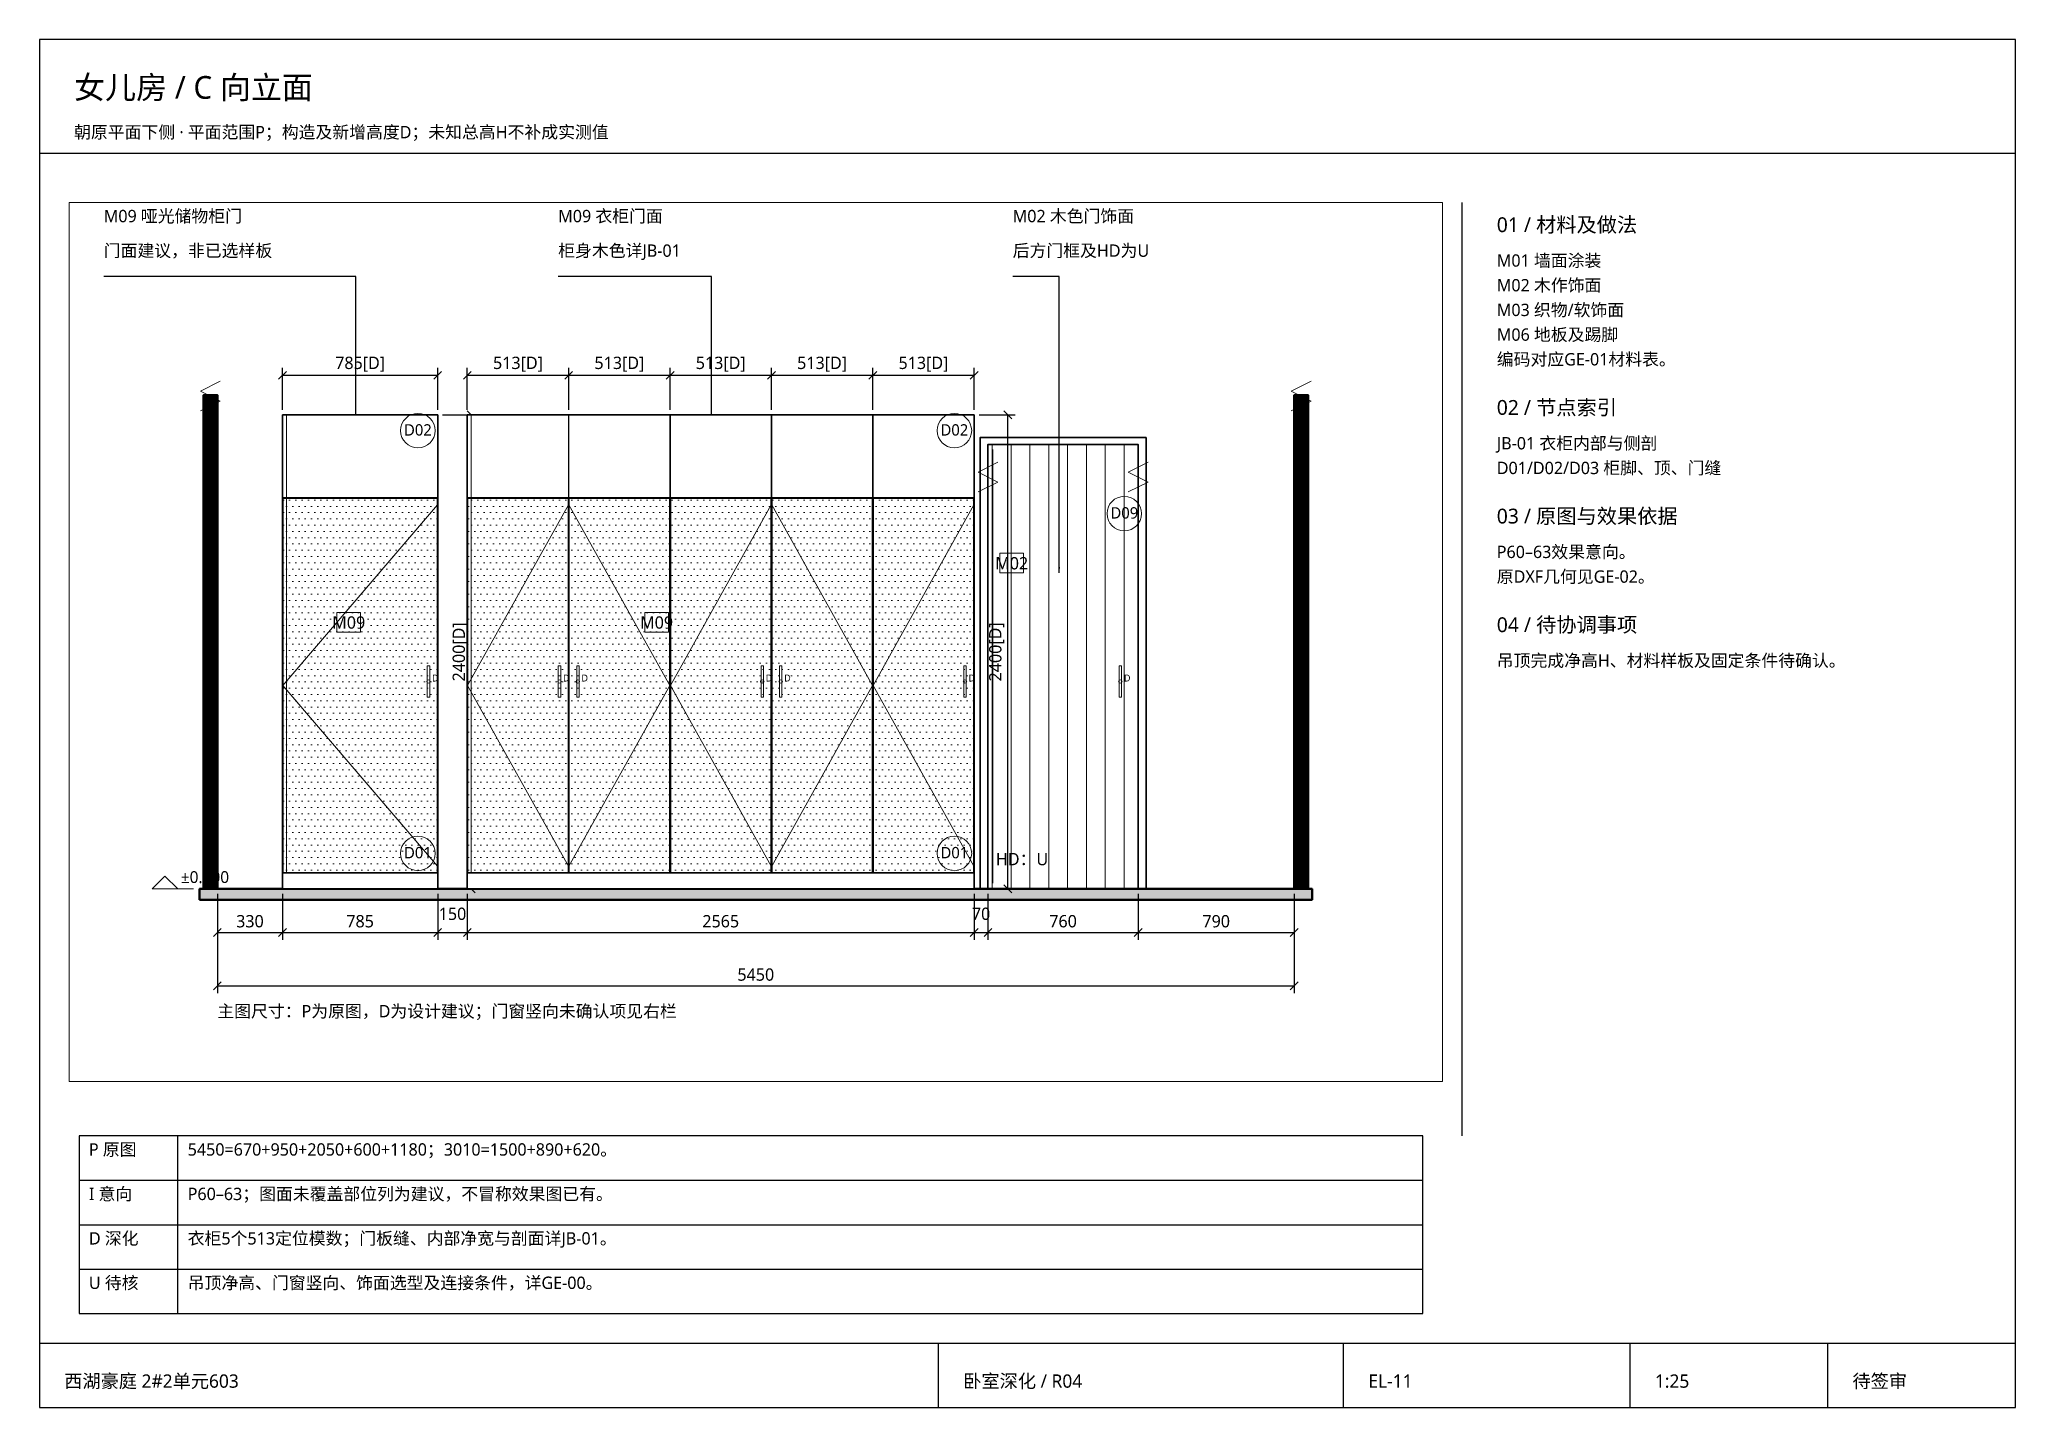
# Paper-space layout 'EL-11' of a CAD drawing. Header units: millimetres. Extents: x 10 to 410, y 10 to 287.
# The model-space entities are those that its viewports show. They can reach past a viewport. Long polylines and large blocks are cut down to what shows.
import ezdxf
from ezdxf.enums import TextEntityAlignment as Align

# ---------------------------------------------------------------- set-up
doc = ezdxf.new("R2010")
doc.units = ezdxf.units.MM
doc.linetypes.add('DASHED', pattern=[1.524, 1.27, -0.254])
for name, color, linetype, lineweight in [('A-DETAIL', 7, 'Continuous', 18), ('A-DIM', 7, 'Continuous', 13), ('A-FLOOR', 7, 'Continuous', 50), ('A-HATCH', 8, 'Continuous', 9), ('A-MATERIAL', 7, 'Continuous', 13), ('A-OPEN', 7, 'DASHED', 9), ('A-OUTLINE', 7, 'Continuous', 35), ('A-PENDING', 8, 'DASHED', 13), ('A-SYMBOL', 7, 'Continuous', 18), ('A-TEXT', 7, 'Continuous', 13), ('A-WALL', 7, 'Continuous', 50), ('S-FRAME', 7, 'Continuous', 25), ('S-TEXT', 7, 'Continuous', 13)]:
    doc.layers.add(name, color=color, linetype=linetype, lineweight=lineweight)
doc.layers.add('S-VPORT', color=7, linetype='Continuous', lineweight=0, plot=False)
doc.styles.add('CN', font='NotoSansCJK-Regular.ttc')
doc.styles.add('OpenSansCondensed-Light', font='OpenSansCondensed-Light.ttf')
doc.dimstyles.new('EZDXF', dxfattribs={"dimtxt": 0.25, "dimasz": 0.175, "dimexe": 0.375, "dimexo": 0.125, "dimgap": 0.1, "dimtad": 1, "dimlfac": 100, "dimzin": 12, "dimdsep": 46, "dimtxsty": 'OpenSansCondensed-Light', "dimblk": 'ARCHTICK', "dimcen": 2.5, "dimazin": 3, "dimtfac": 0.5, "dimtmove": 2, "dimatfit": 3, "dimarcsym": 0})

# ---------------------------------------------------------------- blocks, each defined once
blk = doc.blocks.new('_ARCHTICK')
at = {"color": 0, "linetype": 'ByBlock', "const_width": 0.15}
blk.add_lwpolyline([(-0.5, -0.5), (0.5, 0.5)], dxfattribs=at)
blk = doc.blocks.new('LEVEL-FFL')
blk.add_line((0, 0), (210, 0))
blk.add_lwpolyline([(0, 0), (65, 65), (130, 0)], close=True)
at = {"style": 'CN'}
blk.add_attdef('VALUE', (145, 30), '', height=60, dxfattribs=at)
blk = doc.blocks.new('HW-HANDLE')
blk.add_lwpolyline([(-6, -80), (6, -80), (6, 80), (-6, 80)], close=True)
blk.add_circle((0, 0), 9)
at = {"style": 'CN'}
blk.add_attdef('STATUS', (18, 0), '', height=35, dxfattribs=at)

msp = doc.modelspace()

# ---------------------------------------------------------------- hatches: boundary and pattern name
at = {"layer": 'A-FLOOR'}
h = msp.add_hatch(color=7, dxfattribs=at)
h.dxf.hatch_style = 1
h.paths.add_polyline_path([(131910, -55), (137540, -55), (137540, 0), (131910, 0)])
at = {"layer": 'A-HATCH'}
h = msp.add_hatch(dxfattribs=at)
h.set_pattern_fill('ANSI31', scale=1.5)
h.paths.add_polyline_path([(131930, 0), (132000, 0), (132000, 2500), (131930, 2500)])
h = msp.add_hatch(dxfattribs=at)
h.set_pattern_fill('ANSI31', scale=1.5)
h.paths.add_polyline_path([(137450, 0), (137520, 0), (137520, 2500), (137450, 2500)])
h = msp.add_hatch(dxfattribs=at)
h.set_pattern_fill('ANSI31', scale=30, angle=45)
h.paths.add_polyline_path([(135900, 0), (136660, 0), (136660, 2250), (135900, 2250)])

# ---------------------------------------------------------------- linework, layer by layer
at = {"layer": 'A-DETAIL'}
msp.add_line((135925, 30), (135925, 2225), dxfattribs=at)
at = {"layer": 'A-FLOOR'}
msp.add_line((131910, 0), (137540, 0), dxfattribs=at)
msp.add_lwpolyline([(131910, -55), (137540, -55), (137540, 0), (131910, 0)], close=True, dxfattribs=at)
at = {"layer": 'A-MATERIAL'}
msp.add_lwpolyline([(135960, 1600), (136080, 1600), (136080, 1700), (135960, 1700)], close=True, dxfattribs=at)
at = {"layer": 'A-OUTLINE'}
msp.add_lwpolyline([(135900, 0), (136660, 0), (136660, 2250), (135900, 2250)], close=True, dxfattribs=at)
at = {"layer": 'A-PENDING'}
for points in [[(131915, 2420), (132015, 2470), (131915, 2520), (132015, 2570)], [(137435, 2420), (137535, 2470), (137435, 2520), (137535, 2570)], [(136610, 2010), (136710, 2060), (136610, 2110), (136710, 2160)]]:
    msp.add_lwpolyline(points, dxfattribs=at)
at = {"layer": 'A-SYMBOL'}
msp.add_circle((136590, 1900), 87.5, dxfattribs=at)
at = {"layer": 'A-WALL'}
for points in [[(131930, 0), (132000, 0), (132000, 2500), (131930, 2500)], [(137450, 0), (137520, 0), (137520, 2500), (137450, 2500)]]:
    msp.add_lwpolyline(points, close=True, dxfattribs=at)

# ---------------------------------------------------------------- block references
at = {"layer": 'A-SYMBOL'}
for name, p, values in [('HW-HANDLE', (136570, 1050), {'STATUS': 'D'}), ('LEVEL-FFL', (131670, 0), {'VALUE': '±0.000'})]:
    msp.add_blockref(name, p, dxfattribs=at).add_auto_attribs(values)

# ---------------------------------------------------------------- texts
at = {"layer": 'A-MATERIAL', "style": 'CN'}
msp.add_text('M02', height=62.5, dxfattribs=at).set_placement((136020, 1617.5), align=Align.CENTER)
at = {"layer": 'A-PENDING', "style": 'CN'}
msp.add_text('HD：U', height=62.5, dxfattribs=at).set_placement((135940, 120))
at = {"layer": 'A-SYMBOL', "style": 'CN'}
msp.add_text('D09', height=57.5, dxfattribs=at).set_placement((136590, 1875), align=Align.CENTER)
at = {"layer": 'A-TEXT', "style": 'CN'}
msp.add_text('主图尺寸：P为原图，D为设计建议；门窗竖向未确认项见右栏', height=62.5, dxfattribs=at).set_placement((132000, -650))

# ---------------------------------------------------------------- dimensions: what is measured, and where the dimension line sits
at = {"layer": 'A-DIM'}
for base, p1 in [((132000, -490), (132000, 0)), ((136660, -220), (136660, 0))]:
    msp.add_linear_dim(base=base, p1=p1, p2=(137450, 0), dimstyle='EZDXF', override={"dimscale": 25, "dimtxt": 2.5, "dimasz": 2, "dimexe": 1.5, "dimexo": 1, "dimgap": 1, "dimtad": 1, "dimdec": 0, "dimlfac": 1, "dimzin": 8, "dimpost": '', "dimtxsty": 'CN', "dimtsz": 0.8, "dimclrd": 0, "dimclre": 0, "dimclrt": 0}, dxfattribs=at).render()

# ---------------------------------------------------------------- next in the draw order: wipeouts: each hides what was drawn before it
msp.add_wipeout([(132330, 0), (133115, 0), (133115, 2400), (132330, 2400)])

# ---------------------------------------------------------------- next in the draw order: hatches: boundary and pattern name
at = {"layer": 'A-HATCH'}
h = msp.add_hatch(dxfattribs=at)
h.set_pattern_fill('ANSI31', scale=30, angle=45)
h.paths.add_polyline_path([(132331.5, 81.5), (132349.5, 81.5), (132349.5, 2398.5), (132331.5, 2398.5)])
h = msp.add_hatch(dxfattribs=at)
h.set_pattern_fill('DOTS', scale=20)
h.paths.add_polyline_path([(132331.5, 81.5), (133113.5, 81.5), (133113.5, 1978.5), (132331.5, 1978.5)])

# ---------------------------------------------------------------- next in the draw order: linework, layer by layer
at = {"layer": 'A-DETAIL'}
msp.add_line((132330, 1980), (133115, 1980), dxfattribs=at)
for points in [[(132330, 80), (133115, 80), (133115, 2400), (132330, 2400)], [(132331.5, 1981.5), (133113.5, 1981.5), (133113.5, 2398.5), (132331.5, 2398.5)], [(132331.5, 81.5), (132349.5, 81.5), (132349.5, 2398.5), (132331.5, 2398.5)]]:
    msp.add_lwpolyline(points, close=True, dxfattribs=at)
at = {"layer": 'A-MATERIAL'}
msp.add_lwpolyline([(132604.8, 1300), (132724.8, 1300), (132724.8, 1400), (132604.8, 1400)], close=True, dxfattribs=at)
at = {"layer": 'A-OPEN', "ltscale": 8}
for p, q in [((132331.5, 1030), (133113.5, 1945)), ((133113.5, 115), (132331.5, 1030))]:
    msp.add_line(p, q, dxfattribs=at)
at = {"layer": 'A-OUTLINE'}
for points in [[(132330, 0), (133115, 0), (133115, 2400), (132330, 2400)], [(132331.5, 81.5), (133113.5, 81.5), (133113.5, 1978.5), (132331.5, 1978.5)]]:
    msp.add_lwpolyline(points, close=True, dxfattribs=at)
at = {"layer": 'A-SYMBOL'}
for centre in [(133015, 2320), (133015, 180)]:
    msp.add_circle(centre, 87.5, dxfattribs=at)

# ---------------------------------------------------------------- next in the draw order: block references
msp.add_blockref('HW-HANDLE', (133068.5, 1050), dxfattribs=at).add_auto_attribs({'STATUS': 'D'})

# ---------------------------------------------------------------- next in the draw order: texts
at = {"layer": 'A-MATERIAL', "style": 'CN'}
msp.add_text('M09', height=62.5, dxfattribs=at).set_placement((132664.8, 1317.5), align=Align.CENTER)
at = {"layer": 'A-SYMBOL', "style": 'CN'}
for s, p in [('D02', (133015, 2295)), ('D01', (133015, 155))]:
    msp.add_text(s, height=57.5, dxfattribs=at).set_placement(p, align=Align.CENTER)

# ---------------------------------------------------------------- next in the draw order: dimensions: what is measured, and where the dimension line sits
at = {"layer": 'A-DIM'}
for base, p1, p2, override in [((132330, 2600), (132330, 2400), (133115, 2400), {"dimscale": 25, "dimtxt": 2.5, "dimasz": 2, "dimexe": 1.5, "dimexo": 1, "dimgap": 1, "dimtad": 1, "dimdec": 0, "dimlfac": 1, "dimzin": 8, "dimpost": '<>[D]', "dimtxsty": 'CN', "dimtsz": 0.8, "dimclrd": 0, "dimclre": 0, "dimclrt": 0}), ((132000, -220), (132000, 0), (132330, 0), {"dimscale": 25, "dimtxt": 2.5, "dimasz": 2, "dimexe": 1.5, "dimexo": 1, "dimgap": 1, "dimtad": 1, "dimdec": 0, "dimlfac": 1, "dimzin": 8, "dimpost": '', "dimtxsty": 'CN', "dimtsz": 0.8, "dimclrd": 0, "dimclre": 0, "dimclrt": 0}), ((132330, -220), (132330, 0), (133115, 0), {"dimscale": 25, "dimtxt": 2.5, "dimasz": 2, "dimexe": 1.5, "dimexo": 1, "dimgap": 1, "dimtad": 1, "dimdec": 0, "dimlfac": 1, "dimzin": 8, "dimpost": '', "dimtxsty": 'CN', "dimtsz": 0.8, "dimclrd": 0, "dimclre": 0, "dimclrt": 0})]:
    msp.add_linear_dim(base=base, p1=p1, p2=p2, dimstyle='EZDXF', override=override, dxfattribs=at).render()
msp.add_linear_dim(base=(133285, 0), p1=(133115, 0), p2=(133115, 2400), angle=90, dimstyle='EZDXF', override={"dimscale": 25, "dimtxt": 2.5, "dimasz": 2, "dimexe": 1.5, "dimexo": 1, "dimgap": 1, "dimtad": 1, "dimdec": 0, "dimlfac": 1, "dimzin": 8, "dimpost": '<>[D]', "dimtxsty": 'CN', "dimtsz": 0.8, "dimclrd": 0, "dimclre": 0, "dimclrt": 0}, dxfattribs=at).render()

# ---------------------------------------------------------------- next in the draw order: wipeouts: each hides what was drawn before it
msp.add_wipeout([(133265, 0), (135830, 0), (135830, 2400), (133265, 2400)])

# ---------------------------------------------------------------- next in the draw order: hatches: boundary and pattern name
at = {"layer": 'A-HATCH'}
h = msp.add_hatch(dxfattribs=at)
h.set_pattern_fill('ANSI31', scale=30, angle=45)
h.paths.add_polyline_path([(133266.5, 81.5), (133284.5, 81.5), (133284.5, 2398.5), (133266.5, 2398.5)])
h = msp.add_hatch(dxfattribs=at)
h.set_pattern_fill('DOTS', scale=20)
h.paths.add_polyline_path([(133266.5, 81.5), (133776.5, 81.5), (133776.5, 1978.5), (133266.5, 1978.5)])
h = msp.add_hatch(dxfattribs=at)
h.set_pattern_fill('DOTS', scale=20)
h.paths.add_polyline_path([(133779.5, 81.5), (134289.5, 81.5), (134289.5, 1978.5), (133779.5, 1978.5)])
h = msp.add_hatch(dxfattribs=at)
h.set_pattern_fill('DOTS', scale=20)
h.paths.add_polyline_path([(134292.5, 81.5), (134802.5, 81.5), (134802.5, 1978.5), (134292.5, 1978.5)])
h = msp.add_hatch(dxfattribs=at)
h.set_pattern_fill('DOTS', scale=20)
h.paths.add_polyline_path([(134805.5, 81.5), (135315.5, 81.5), (135315.5, 1978.5), (134805.5, 1978.5)])
h = msp.add_hatch(dxfattribs=at)
h.set_pattern_fill('DOTS', scale=20)
h.paths.add_polyline_path([(135318.5, 81.5), (135828.5, 81.5), (135828.5, 1978.5), (135318.5, 1978.5)])

# ---------------------------------------------------------------- next in the draw order: linework, layer by layer
at = {"layer": 'A-DETAIL'}
msp.add_line((133265, 1980), (135830, 1980), dxfattribs=at)
for points in [[(133265, 80), (135830, 80), (135830, 2400), (133265, 2400)], [(133266.5, 1981.5), (133776.5, 1981.5), (133776.5, 2398.5), (133266.5, 2398.5)], [(133266.5, 81.5), (133284.5, 81.5), (133284.5, 2398.5), (133266.5, 2398.5)], [(133779.5, 1981.5), (134289.5, 1981.5), (134289.5, 2398.5), (133779.5, 2398.5)], [(134292.5, 1981.5), (134802.5, 1981.5), (134802.5, 2398.5), (134292.5, 2398.5)], [(134805.5, 1981.5), (135315.5, 1981.5), (135315.5, 2398.5), (134805.5, 2398.5)], [(135318.5, 1981.5), (135828.5, 1981.5), (135828.5, 2398.5), (135318.5, 2398.5)]]:
    msp.add_lwpolyline(points, close=True, dxfattribs=at)
at = {"layer": 'A-MATERIAL'}
msp.add_lwpolyline([(134162.8, 1300), (134282.8, 1300), (134282.8, 1400), (134162.8, 1400)], close=True, dxfattribs=at)
at = {"layer": 'A-OPEN', "ltscale": 8}
for p, q in [((133266.5, 1030), (133776.5, 1945)), ((134289.5, 1030), (133779.5, 1945)), ((134292.5, 1030), (134802.5, 1945)), ((135315.5, 1030), (134805.5, 1945)), ((135318.5, 1030), (135828.5, 1945)), ((133776.5, 115), (133266.5, 1030)), ((133779.5, 115), (134289.5, 1030)), ((134802.5, 115), (134292.5, 1030)), ((134805.5, 115), (135315.5, 1030)), ((135828.5, 115), (135318.5, 1030))]:
    msp.add_line(p, q, dxfattribs=at)
at = {"layer": 'A-OUTLINE'}
for points in [[(133265, 0), (135830, 0), (135830, 2400), (133265, 2400)], [(135860, 0), (136700, 0), (136700, 2285), (135860, 2285)], [(133266.5, 81.5), (133776.5, 81.5), (133776.5, 1978.5), (133266.5, 1978.5)], [(133779.5, 81.5), (134289.5, 81.5), (134289.5, 1978.5), (133779.5, 1978.5)], [(134292.5, 81.5), (134802.5, 81.5), (134802.5, 1978.5), (134292.5, 1978.5)], [(134805.5, 81.5), (135315.5, 81.5), (135315.5, 1978.5), (134805.5, 1978.5)], [(135318.5, 81.5), (135828.5, 81.5), (135828.5, 1978.5), (135318.5, 1978.5)]]:
    msp.add_lwpolyline(points, close=True, dxfattribs=at)
at = {"layer": 'A-PENDING'}
msp.add_lwpolyline([(135850, 2010), (135950, 2060), (135850, 2110), (135950, 2160)], dxfattribs=at)
at = {"layer": 'A-SYMBOL'}
for centre in [(135730, 2320), (135730, 180)]:
    msp.add_circle(centre, 87.5, dxfattribs=at)

# ---------------------------------------------------------------- next in the draw order: block references
for p in [(133731.5, 1050), (133824.5, 1050), (134757.5, 1050), (134850.5, 1050), (135783.5, 1050)]:
    msp.add_blockref('HW-HANDLE', p, dxfattribs=at).add_auto_attribs({'STATUS': 'D'})

# ---------------------------------------------------------------- next in the draw order: texts
at = {"layer": 'A-MATERIAL', "style": 'CN'}
msp.add_text('M09', height=62.5, dxfattribs=at).set_placement((134222.8, 1317.5), align=Align.CENTER)
at = {"layer": 'A-SYMBOL', "style": 'CN'}
for s, p in [('D02', (135730, 2295)), ('D01', (135730, 155))]:
    msp.add_text(s, height=57.5, dxfattribs=at).set_placement(p, align=Align.CENTER)

# ---------------------------------------------------------------- next in the draw order: dimensions: what is measured, and where the dimension line sits
at = {"layer": 'A-DIM'}
for base, p1, p2, override in [((133265, 2600), (133265, 2400), (133778, 2400), {"dimscale": 25, "dimtxt": 2.5, "dimasz": 2, "dimexe": 1.5, "dimexo": 1, "dimgap": 1, "dimtad": 1, "dimdec": 0, "dimlfac": 1, "dimzin": 8, "dimpost": '<>[D]', "dimtxsty": 'CN', "dimtsz": 0.8, "dimclrd": 0, "dimclre": 0, "dimclrt": 0}), ((133778, 2600), (133778, 2400), (134291, 2400), {"dimscale": 25, "dimtxt": 2.5, "dimasz": 2, "dimexe": 1.5, "dimexo": 1, "dimgap": 1, "dimtad": 1, "dimdec": 0, "dimlfac": 1, "dimzin": 8, "dimpost": '<>[D]', "dimtxsty": 'CN', "dimtsz": 0.8, "dimclrd": 0, "dimclre": 0, "dimclrt": 0}), ((134291, 2600), (134291, 2400), (134804, 2400), {"dimscale": 25, "dimtxt": 2.5, "dimasz": 2, "dimexe": 1.5, "dimexo": 1, "dimgap": 1, "dimtad": 1, "dimdec": 0, "dimlfac": 1, "dimzin": 8, "dimpost": '<>[D]', "dimtxsty": 'CN', "dimtsz": 0.8, "dimclrd": 0, "dimclre": 0, "dimclrt": 0}), ((134804, 2600), (134804, 2400), (135317, 2400), {"dimscale": 25, "dimtxt": 2.5, "dimasz": 2, "dimexe": 1.5, "dimexo": 1, "dimgap": 1, "dimtad": 1, "dimdec": 0, "dimlfac": 1, "dimzin": 8, "dimpost": '<>[D]', "dimtxsty": 'CN', "dimtsz": 0.8, "dimclrd": 0, "dimclre": 0, "dimclrt": 0}), ((135317, 2600), (135317, 2400), (135830, 2400), {"dimscale": 25, "dimtxt": 2.5, "dimasz": 2, "dimexe": 1.5, "dimexo": 1, "dimgap": 1, "dimtad": 1, "dimdec": 0, "dimlfac": 1, "dimzin": 8, "dimpost": '<>[D]', "dimtxsty": 'CN', "dimtsz": 0.8, "dimclrd": 0, "dimclre": 0, "dimclrt": 0}), ((133115, -220), (133115, 0), (133265, 0), {"dimscale": 25, "dimtxt": 2.5, "dimasz": 2, "dimexe": 1.5, "dimexo": 1, "dimgap": 1, "dimtad": 1, "dimdec": 0, "dimlfac": 1, "dimzin": 8, "dimpost": '', "dimtxsty": 'CN', "dimtsz": 0.8, "dimclrd": 0, "dimclre": 0, "dimclrt": 0}), ((133265, -220), (133265, 0), (135830, 0), {"dimscale": 25, "dimtxt": 2.5, "dimasz": 2, "dimexe": 1.5, "dimexo": 1, "dimgap": 1, "dimtad": 1, "dimdec": 0, "dimlfac": 1, "dimzin": 8, "dimpost": '', "dimtxsty": 'CN', "dimtsz": 0.8, "dimclrd": 0, "dimclre": 0, "dimclrt": 0}), ((135830, -220), (135830, 0), (135900, 0), {"dimscale": 25, "dimtxt": 2.5, "dimasz": 2, "dimexe": 1.5, "dimexo": 1, "dimgap": 1, "dimtad": 1, "dimdec": 0, "dimlfac": 1, "dimzin": 8, "dimpost": '', "dimtxsty": 'CN', "dimtsz": 0.8, "dimclrd": 0, "dimclre": 0, "dimclrt": 0}), ((135900, -220), (135900, 0), (136660, 0), {"dimscale": 25, "dimtxt": 2.5, "dimasz": 2, "dimexe": 1.5, "dimexo": 1, "dimgap": 1, "dimtad": 1, "dimdec": 0, "dimlfac": 1, "dimzin": 8, "dimpost": '', "dimtxsty": 'CN', "dimtsz": 0.8, "dimclrd": 0, "dimclre": 0, "dimclrt": 0})]:
    msp.add_linear_dim(base=base, p1=p1, p2=p2, dimstyle='EZDXF', override=override, dxfattribs=at).render()
msp.add_linear_dim(base=(136000, 0), p1=(135830, 0), p2=(135830, 2400), angle=90, dimstyle='EZDXF', override={"dimscale": 25, "dimtxt": 2.5, "dimasz": 2, "dimexe": 1.5, "dimexo": 1, "dimgap": 1, "dimtad": 1, "dimdec": 0, "dimlfac": 1, "dimzin": 8, "dimpost": '<>[D]', "dimtxsty": 'CN', "dimtsz": 0.8, "dimclrd": 0, "dimclre": 0, "dimclrt": 0}, dxfattribs=at).render()

psp = doc.layouts.new('EL-11')

# ---------------------------------------------------------------- linework, layer by layer
at = {"layer": 'S-FRAME'}
for p, q in [((10, 264), (410, 264)), ((298, 65), (298, 254)), ((38, 29), (38, 65)), ((18, 56), (290, 56)), ((18, 47), (290, 47)), ((18, 38), (290, 38)), ((10, 23), (410, 23)), ((192, 10), (192, 23)), ((274, 10), (274, 23)), ((332, 10), (332, 23)), ((372, 10), (372, 23))]:
    psp.add_line(p, q, dxfattribs=at)
for points in [[(10, 10), (410, 10), (410, 287), (10, 287)], [(18, 29), (290, 29), (290, 65), (18, 65)]]:
    psp.add_lwpolyline(points, close=True, dxfattribs=at)

# ---------------------------------------------------------------- texts
at = {"layer": 'S-TEXT', "style": 'CN'}
for s, height, p in [('女儿房 / C 向立面', 4.6, (17, 275)), ('朝原平面下侧 · 平面范围P；构造及新增高度D；未知总高H不补成实测值', 2.5, (17, 267)), ('M09 哑光储物柜门', 2.5, (23, 250)), ('M09 衣柜门面', 2.5, (115, 250)), ('M02 木色门饰面', 2.5, (207, 250)), ('01 / 材料及做法', 3, (305, 248)), ('门面建议，非已选样板', 2.5, (23, 243)), ('柜身木色详JB-01', 2.5, (115, 243)), ('后方门框及HD为U', 2.5, (207, 243)), ('M01 墙面涂装', 2.5, (305, 241)), ('M02 木作饰面', 2.5, (305, 236)), ('M03 织物/软饰面', 2.5, (305, 231)), ('M06 地板及踢脚', 2.5, (305, 226)), ('编码对应GE-01材料表。', 2.5, (305, 221)), ('02 / 节点索引', 3, (305, 211)), ('JB-01 衣柜内部与侧剖', 2.5, (305, 204)), ('D01/D02/D03 柜脚、顶、门缝', 2.5, (305, 199)), ('03 / 原图与效果依据', 3, (305, 189)), ('P60–63效果意向。', 2.5, (305, 182)), ('原DXF几何见GE-02。', 2.5, (305, 177)), ('04 / 待协调事项', 3, (305, 167)), ('吊顶完成净高H、材料样板及固定条件待确认。', 2.5, (305, 160)), ('P 原图', 2.5, (20, 61)), ('5450=670+950+2050+600+1180；3010=1500+890+620。', 2.5, (40, 61)), ('I 意向', 2.5, (20, 52)), ('P60–63；图面未覆盖部位列为建议，不冒称效果图已有。', 2.5, (40, 52)), ('D 深化', 2.5, (20, 43)), ('衣柜5个513定位模数；门板缝、内部净宽与剖面详JB-01。', 2.5, (40, 43)), ('U 待核', 2.5, (20, 34)), ('吊顶净高、门窗竖向、饰面选型及连接条件，详GE-00。', 2.5, (40, 34)), ('西湖豪庭 2#2单元603', 2.7, (15, 14)), ('卧室深化 / R04', 2.7, (197, 14)), ('EL-11', 2.7, (279, 14)), ('1:25', 2.7, (337, 14)), ('待签审', 2.7, (377, 14))]:
    psp.add_text(s, height=height, dxfattribs=at).set_placement(p)

# ---------------------------------------------------------------- leaders
at = {"layer": 'A-MATERIAL'}
for points in [[(74, 177), (74, 239), (23, 239)], [(146, 177), (146, 239), (115, 239)], [(216.4, 179), (216.4, 239), (207, 239)]]:
    psp.add_leader(points, dimstyle='EZDXF', override={"dimscale": 1, "dimasz": 1.2}, dxfattribs=at)

# ---------------------------------------------------------------- viewports
at = {"layer": 'S-VPORT'}
psp.add_viewport(center=(155, 165), size=(278, 178), view_center_point=(134725, 1250), view_height=4450, dxfattribs=at)

doc.saveas('drawing.dxf')
